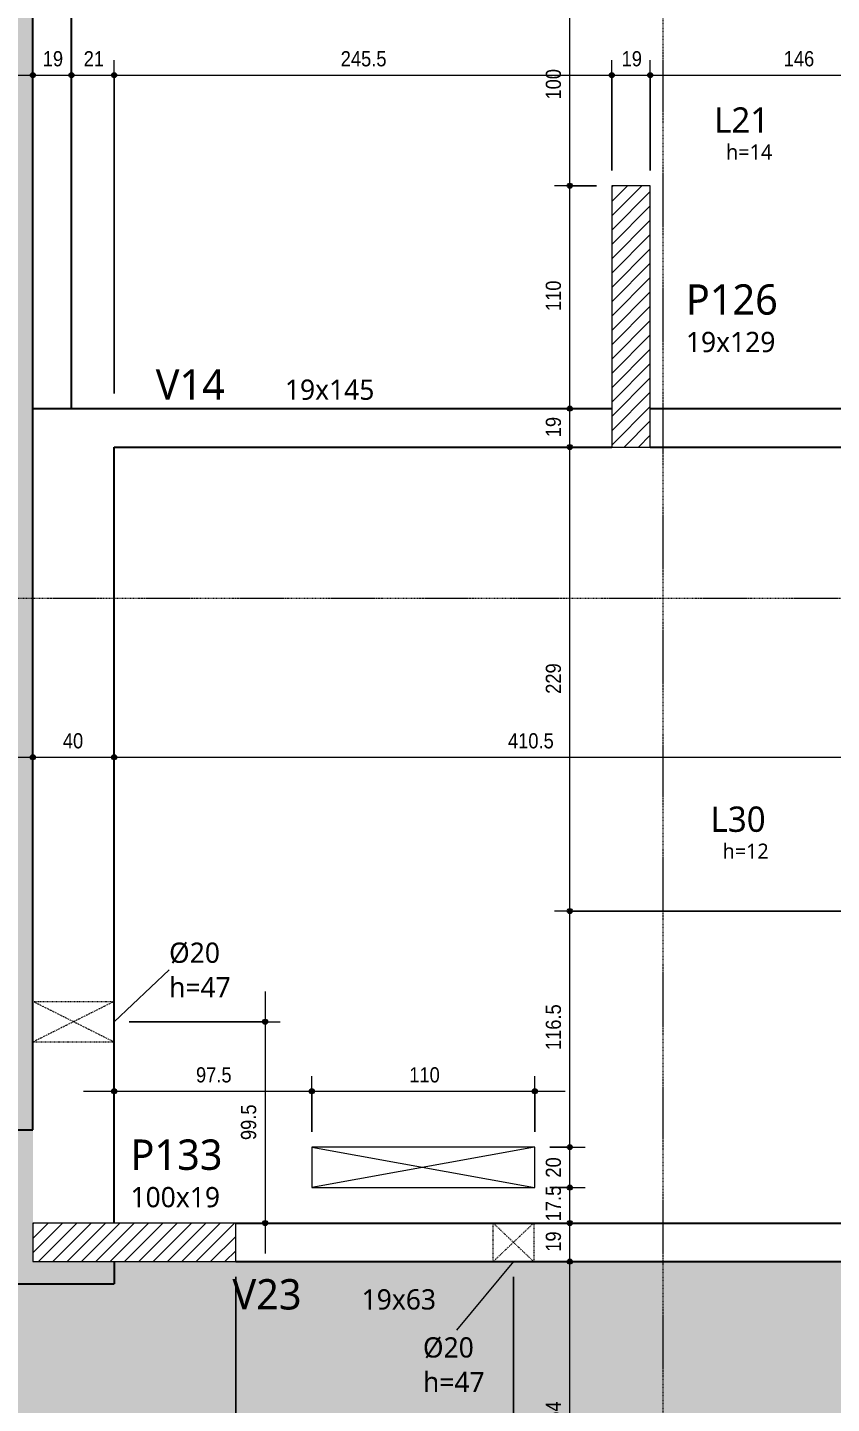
# Model space of a CAD drawing. Header units: centimetres. Extents: x -2136 to 34701, y -1430 to 84208.
# Drawn here: x -964 to -568, y -477 to 202 of the extents above; entities that cross this region are included whole.
import ezdxf

# ---------------------------------------------------------------- set-up
doc = ezdxf.new("R2010")
doc.units = ezdxf.units.CM
doc.linetypes.add('Centro de 6 mm', pattern=[1.32, 0.6, -0.24, 0.24, -0.24])
doc.linetypes.add('Traço', pattern=[0.635, 0.3175, -0.3175])
for name, color, linetype, lineweight in [('A-ANNO-DIMS', 7, 'Continuous', 9), ('A-ANNO-DIMS-50', 7, 'Continuous', 9), ('A-DETL-GENF', 7, 'Continuous', 18), ('A-DETL-THIN', 7, 'Continuous', 18), ('A-FLOR', 7, 'Continuous', 18), ('A-FLOR-IDEN', 7, 'Continuous', 9), ('A-GENM', 7, 'Continuous', 18), ('A-GENM-HDLN', 7, 'Traço', 18), ('A-GENM-IDEN', 7, 'Continuous', 9), ('G-ANNO-SYMB', 7, 'Continuous', 9), ('S-BEAM', 7, 'Continuous', 18), ('S-BEAM-IDEN', 7, 'Continuous', 9), ('S-COLS-IDEN', 7, 'Continuous', 9)]:
    doc.layers.add(name, color=color, linetype=linetype, lineweight=lineweight)
doc.styles.add('Fira Sans_2', font='FiraSans-Regular.ttf', dxfattribs={"width": 0.9, "height": 7.5})
doc.styles.add('Gadugi', font='gadugi.ttf', dxfattribs={"height": 15})
doc.styles.add('Gadugi_1', font='gadugi.ttf', dxfattribs={"height": 10})
doc.styles.add('Gadugi_3', font='gadugi.ttf', dxfattribs={"height": 7.5})
doc.styles.add('Gadugi_4', font='gadugi.ttf', dxfattribs={"height": 12.5})
doc.dimstyles.new('PED_R80_1_5mm_ACIMA_As_ESQ__R00', dxfattribs={"dimscale": 30.48, "dimtxt": 10.229846, "dimasz": 0.328084, "dimexe": 0.246063, "dimexo": 0.246063, "dimgap": 0.049213, "dimtad": 1, "dimdec": 1, "dimrnd": 0.5, "dimdsep": 46, "dimtxsty": 'Fira Sans_2', "dimblk1": 'DOTSMALL', "dimblk2": 'DOTSMALL', "dimsah": 1, "dimcen": 0.09, "dimdle": 0.492126, "dimazin": 0, "dimtfac": 1, "dimtdec": 4, "dimtix": 1, "dimtmove": 0, "dimatfit": 3, "dimfxl": 1, "dimtvp": 1, "dimtolj": 1, "dimtzin": 0, "dimarcsym": 2})
doc.dimstyles.new('PED_R80_1_5mm_ACIMA_As_ESQ__R00_3', dxfattribs={"dimscale": 30.48, "dimtxt": 10.229846, "dimasz": 0.328084, "dimexe": 0.246063, "dimexo": 0.246063, "dimgap": 0.049213, "dimtad": 1, "dimdec": 1, "dimrnd": 0.5, "dimdsep": 46, "dimtxsty": 'Fira Sans_2', "dimblk1": 'DOTSMALL', "dimblk2": 'DOTSMALL', "dimsah": 1, "dimcen": 0.09, "dimdle": 0.492126, "dimazin": 0, "dimtfac": 1, "dimtdec": 4, "dimtix": 1, "dimtmove": 0, "dimatfit": 3, "dimfxl": 1, "dimtvp": 1, "dimtolj": 1, "dimtzin": 0, "dimarcsym": 2})
pattern_1 = [(45, (0, 0), (-3.535534, 3.535534), [])]

# ---------------------------------------------------------------- blocks, each defined once
blk = doc.blocks.new('PED_FURO_CIRCULAR_R04_2020 _INSTÂNCIA_ - FURO CIRC-3730583-PL K 100 - FORMA DO 5º PAVIMENTO')
at = {"layer": 'A-GENM-HDLN'}
for p, q in [((10, -9.5), (-10, 9.5)), ((-10, -9.5), (10, 9.5)), ((-10, -9.5), (-10, 9.5)), ((10, 9.5), (10, -9.5))]:
    blk.add_line(p, q, dxfattribs=at)
blk = doc.blocks.new('PED_FURO_CIRCULAR_R04_2020 _INSTÂNCIA_ - FURO CIRC-3731079-PL K 100 - FORMA DO 5º PAVIMENTO')
at = {"layer": 'A-GENM-HDLN'}
for p, q in [((10, -20), (-10, 20)), ((-10, -20), (10, 20)), ((-10, -20), (-10, 20)), ((10, 20), (10, -20))]:
    blk.add_line(p, q, dxfattribs=at)
blk = doc.blocks.new('DIMBLOCK68-PL K 100 - FORMA DO 5º PAVIMENTO')
at = {"layer": 'A-ANNO-DIMS-50', "true_color": 0x000032}
h = blk.add_hatch(color=178, dxfattribs=at)
edge = h.paths.add_edge_path(flags=0)
edge.add_arc((-696.69, -407.25), 1.25, 0, 360)
h = blk.add_hatch(color=178, dxfattribs=at)
edge = h.paths.add_edge_path(flags=0)
edge.add_arc((-696.69, -561.25), 1.25, 0, 360)
at = {"layer": 'A-ANNO-DIMS-50', "color": 178, "true_color": 0x000032}
for p, q in [((-690.96, -407.25), (-704.19, -407.25)), ((-696.69, -561.25), (-696.69, -407.25)), ((-696.69, -407.25), (-690.96, -407.25)), ((-690.96, -561.25), (-704.19, -561.25)), ((-696.69, -561.25), (-690.96, -561.25))]:
    blk.add_line(p, q, dxfattribs=at)
for centre in [(-696.69, -407.25), (-696.69, -561.25)]:
    blk.add_circle(centre, 1.25, dxfattribs=at)
at = {"layer": 'A-ANNO-DIMS-50', "color": 0, "insert": (-708.57, -491.33), "char_height": 7.5, "width": 16.9973, "attachment_point": 1, "rotation": 90, "line_spacing_factor": 1.049215, "style": 'Fira Sans_2'}
blk.add_mtext('154', dxfattribs=at)
blk = doc.blocks.new('_DotSmall')
at = {"color": 0, "linetype": 'ByBlock', "const_width": 0.5}
blk.add_lwpolyline([(-0.0625, 0, 1), (0.0625, 0, 1)], format="xyb", close=True, dxfattribs=at)
blk = doc.blocks.new('DIMBLOCK69-PL K 100 - FORMA DO 5º PAVIMENTO')
at = {"layer": 'A-ANNO-DIMS-50', "true_color": 0x000032}
h = blk.add_hatch(color=178, dxfattribs=at)
edge = h.paths.add_edge_path(flags=0)
edge.add_arc((-696.69, -388.25), 1.25, 0, 360)
h = blk.add_hatch(color=178, dxfattribs=at)
edge = h.paths.add_edge_path(flags=0)
edge.add_arc((-696.69, -407.25), 1.25, 0, 360)
at = {"layer": 'A-ANNO-DIMS-50', "color": 178, "true_color": 0x000032}
for p, q in [((-690.96, -388.25), (-704.19, -388.25)), ((-696.69, -407.25), (-696.69, -388.25)), ((-696.69, -388.25), (-690.96, -388.25)), ((-690.96, -407.25), (-704.19, -407.25)), ((-696.69, -407.25), (-690.96, -407.25))]:
    blk.add_line(p, q, dxfattribs=at)
for centre in [(-696.69, -388.25), (-696.69, -407.25)]:
    blk.add_circle(centre, 1.25, dxfattribs=at)
at = {"layer": 'A-ANNO-DIMS-50', "color": 0, "insert": (-708.57, -402.41), "char_height": 7.5, "width": 11.1741, "attachment_point": 1, "rotation": 90, "line_spacing_factor": 1.049215, "style": 'Fira Sans_2'}
blk.add_mtext('19', dxfattribs=at)
blk = doc.blocks.new('DIMBLOCK70-PL K 100 - FORMA DO 5º PAVIMENTO')
at = {"layer": 'A-ANNO-DIMS-50', "true_color": 0x000032}
h = blk.add_hatch(color=178, dxfattribs=at)
edge = h.paths.add_edge_path(flags=0)
edge.add_arc((-696.69, -370.77), 1.25, 0, 360)
h = blk.add_hatch(color=178, dxfattribs=at)
edge = h.paths.add_edge_path(flags=0)
edge.add_arc((-696.69, -388.25), 1.25, 0, 360)
at = {"layer": 'A-ANNO-DIMS-50', "color": 178, "true_color": 0x000032}
for p, q in [((-706.51, -370.77), (-689.19, -370.77)), ((-696.69, -370.77), (-706.51, -370.77)), ((-696.69, -388.25), (-696.69, -370.77)), ((-690.96, -388.25), (-704.19, -388.25)), ((-696.69, -388.25), (-690.96, -388.25))]:
    blk.add_line(p, q, dxfattribs=at)
for centre in [(-696.69, -370.77), (-696.69, -388.25)]:
    blk.add_circle(centre, 1.25, dxfattribs=at)
at = {"layer": 'A-ANNO-DIMS-50', "color": 0, "insert": (-708.57, -387.38), "char_height": 7.5, "width": 18.8859, "attachment_point": 1, "rotation": 90, "line_spacing_factor": 1.049215, "style": 'Fira Sans_2'}
blk.add_mtext('17.5', dxfattribs=at)
blk = doc.blocks.new('DIMBLOCK71-PL K 100 - FORMA DO 5º PAVIMENTO')
at = {"layer": 'A-ANNO-DIMS-50', "true_color": 0x000032}
h = blk.add_hatch(color=178, dxfattribs=at)
edge = h.paths.add_edge_path(flags=0)
edge.add_arc((-696.69, -350.77), 1.25, 0, 360)
h = blk.add_hatch(color=178, dxfattribs=at)
edge = h.paths.add_edge_path(flags=0)
edge.add_arc((-696.69, -370.77), 1.25, 0, 360)
at = {"layer": 'A-ANNO-DIMS-50', "color": 178, "true_color": 0x000032}
for p, q in [((-706.51, -350.77), (-689.19, -350.77)), ((-696.69, -350.77), (-706.51, -350.77)), ((-696.69, -370.77), (-696.69, -350.77)), ((-706.51, -370.77), (-689.19, -370.77)), ((-696.69, -370.77), (-706.51, -370.77))]:
    blk.add_line(p, q, dxfattribs=at)
for centre in [(-696.69, -350.77), (-696.69, -370.77)]:
    blk.add_circle(centre, 1.25, dxfattribs=at)
at = {"layer": 'A-ANNO-DIMS-50', "color": 0, "insert": (-708.57, -365.82), "char_height": 7.5, "width": 12.1184, "attachment_point": 1, "rotation": 90, "line_spacing_factor": 1.049215, "style": 'Fira Sans_2'}
blk.add_mtext('20', dxfattribs=at)
blk = doc.blocks.new('DIMBLOCK72-PL K 100 - FORMA DO 5º PAVIMENTO')
at = {"layer": 'A-ANNO-DIMS-50', "true_color": 0x000032}
h = blk.add_hatch(color=178, dxfattribs=at)
edge = h.paths.add_edge_path(flags=0)
edge.add_arc((-696.69, -234.25), 1.25, 0, 360)
h = blk.add_hatch(color=178, dxfattribs=at)
edge = h.paths.add_edge_path(flags=0)
edge.add_arc((-696.69, -350.77), 1.25, 0, 360)
at = {"layer": 'A-ANNO-DIMS-50', "color": 178, "true_color": 0x000032}
for p, q in [((-518.5, -234.25), (-704.19, -234.25)), ((-696.69, -350.77), (-696.69, -234.25)), ((-696.69, -234.25), (-518.5, -234.25)), ((-706.51, -350.77), (-689.19, -350.77)), ((-696.69, -350.77), (-706.51, -350.77))]:
    blk.add_line(p, q, dxfattribs=at)
for centre in [(-696.69, -234.25), (-696.69, -350.77)]:
    blk.add_circle(centre, 1.25, dxfattribs=at)
at = {"layer": 'A-ANNO-DIMS-50', "color": 0, "insert": (-708.57, -302.87), "char_height": 7.5, "width": 24.8664, "attachment_point": 1, "rotation": 90, "line_spacing_factor": 1.049215, "style": 'Fira Sans_2'}
blk.add_mtext('116.5', dxfattribs=at)
blk = doc.blocks.new('DIMBLOCK73-PL K 100 - FORMA DO 5º PAVIMENTO')
at = {"layer": 'A-ANNO-DIMS-50', "true_color": 0x000032}
h = blk.add_hatch(color=178, dxfattribs=at)
edge = h.paths.add_edge_path(flags=0)
edge.add_arc((-696.69, -5.25), 1.25, 0, 360)
h = blk.add_hatch(color=178, dxfattribs=at)
edge = h.paths.add_edge_path(flags=0)
edge.add_arc((-696.69, -234.25), 1.25, 0, 360)
at = {"layer": 'A-ANNO-DIMS-50', "color": 178, "true_color": 0x000032}
for p, q in [((-690.96, -5.25), (-704.19, -5.25)), ((-696.69, -234.25), (-696.69, -5.25)), ((-696.69, -5.25), (-690.96, -5.25)), ((-518.5, -234.25), (-704.19, -234.25)), ((-696.69, -234.25), (-518.5, -234.25))]:
    blk.add_line(p, q, dxfattribs=at)
for centre in [(-696.69, -5.25), (-696.69, -234.25)]:
    blk.add_circle(centre, 1.25, dxfattribs=at)
at = {"layer": 'A-ANNO-DIMS-50', "color": 0, "insert": (-708.57, -127.03), "char_height": 7.5, "width": 17.4694, "attachment_point": 1, "rotation": 90, "line_spacing_factor": 1.049215, "style": 'Fira Sans_2'}
blk.add_mtext('229', dxfattribs=at)
blk = doc.blocks.new('DIMBLOCK74-PL K 100 - FORMA DO 5º PAVIMENTO')
at = {"layer": 'A-ANNO-DIMS-50', "true_color": 0x000032}
h = blk.add_hatch(color=178, dxfattribs=at)
edge = h.paths.add_edge_path(flags=0)
edge.add_arc((-696.69, 13.75), 1.25, 0, 360)
h = blk.add_hatch(color=178, dxfattribs=at)
edge = h.paths.add_edge_path(flags=0)
edge.add_arc((-696.69, -5.25), 1.25, 0, 360)
at = {"layer": 'A-ANNO-DIMS-50', "color": 178, "true_color": 0x000032}
for p, q in [((-690.96, 13.75), (-704.19, 13.75)), ((-696.69, -5.25), (-696.69, 13.75)), ((-696.69, 13.75), (-690.96, 13.75)), ((-690.96, -5.25), (-704.19, -5.25)), ((-696.69, -5.25), (-690.96, -5.25))]:
    blk.add_line(p, q, dxfattribs=at)
for centre in [(-696.69, 13.75), (-696.69, -5.25)]:
    blk.add_circle(centre, 1.25, dxfattribs=at)
at = {"layer": 'A-ANNO-DIMS-50', "color": 0, "insert": (-708.57, -0.41), "char_height": 7.5, "width": 11.1741, "attachment_point": 1, "rotation": 90, "line_spacing_factor": 1.049215, "style": 'Fira Sans_2'}
blk.add_mtext('19', dxfattribs=at)
blk = doc.blocks.new('DIMBLOCK75-PL K 100 - FORMA DO 5º PAVIMENTO')
at = {"layer": 'A-ANNO-DIMS-50', "true_color": 0x000032}
h = blk.add_hatch(color=178, dxfattribs=at)
edge = h.paths.add_edge_path(flags=0)
edge.add_arc((-696.69, 123.75), 1.25, 0, 360)
h = blk.add_hatch(color=178, dxfattribs=at)
edge = h.paths.add_edge_path(flags=0)
edge.add_arc((-696.69, 13.75), 1.25, 0, 360)
at = {"layer": 'A-ANNO-DIMS-50', "color": 178, "true_color": 0x000032}
for p, q in [((-683.5, 123.75), (-704.19, 123.75)), ((-696.69, 13.75), (-696.69, 123.75)), ((-696.69, 123.75), (-683.5, 123.75)), ((-690.96, 13.75), (-704.19, 13.75)), ((-696.69, 13.75), (-690.96, 13.75))]:
    blk.add_line(p, q, dxfattribs=at)
for centre in [(-696.69, 123.75), (-696.69, 13.75)]:
    blk.add_circle(centre, 1.25, dxfattribs=at)
at = {"layer": 'A-ANNO-DIMS-50', "color": 0, "insert": (-708.57, 61.86), "char_height": 7.5, "width": 16.5251, "attachment_point": 1, "rotation": 90, "line_spacing_factor": 1.049215, "style": 'Fira Sans_2'}
blk.add_mtext('110', dxfattribs=at)
blk = doc.blocks.new('DIMBLOCK76-PL K 100 - FORMA DO 5º PAVIMENTO')
at = {"layer": 'A-ANNO-DIMS-50', "true_color": 0x000032}
h = blk.add_hatch(color=178, dxfattribs=at)
edge = h.paths.add_edge_path(flags=0)
edge.add_arc((-696.69, 223.75), 1.25, 0, 360)
h = blk.add_hatch(color=178, dxfattribs=at)
edge = h.paths.add_edge_path(flags=0)
edge.add_arc((-696.69, 123.75), 1.25, 0, 360)
at = {"layer": 'A-ANNO-DIMS-50', "color": 178, "true_color": 0x000032}
for p, q in [((-690.96, 223.75), (-704.19, 223.75)), ((-696.69, 123.75), (-696.69, 223.75)), ((-696.69, 223.75), (-690.96, 223.75)), ((-683.5, 123.75), (-704.19, 123.75)), ((-696.69, 123.75), (-683.5, 123.75))]:
    blk.add_line(p, q, dxfattribs=at)
for centre in [(-696.69, 223.75), (-696.69, 123.75)]:
    blk.add_circle(centre, 1.25, dxfattribs=at)
at = {"layer": 'A-ANNO-DIMS-50', "color": 0, "insert": (-708.57, 166.27), "char_height": 7.5, "width": 17.9416, "attachment_point": 1, "rotation": 90, "line_spacing_factor": 1.049215, "style": 'Fira Sans_2'}
blk.add_mtext('100', dxfattribs=at)
blk = doc.blocks.new('DIMBLOCK325-PL K 100 - FORMA DO 5º PAVIMENTO')
at = {"layer": 'A-ANNO-DIMS-50', "true_color": 0x000032}
h = blk.add_hatch(color=178, dxfattribs=at)
edge = h.paths.add_edge_path(flags=0)
edge.add_arc((-1006.5, -158.35), 1.25, 0, 360)
h = blk.add_hatch(color=178, dxfattribs=at)
edge = h.paths.add_edge_path(flags=0)
edge.add_arc((-961.5, -158.35), 1.25, 0, 360)
at = {"layer": 'A-ANNO-DIMS-50', "color": 178, "true_color": 0x000032}
for p, q in [((-1006.5, -164.09), (-1006.5, -150.85)), ((-961.5, -164.09), (-961.5, -150.85)), ((-1006.5, -158.35), (-961.5, -158.35)), ((-1006.5, -158.35), (-1006.5, -164.09)), ((-961.5, -158.35), (-961.5, -164.09))]:
    blk.add_line(p, q, dxfattribs=at)
for centre in [(-1006.5, -158.35), (-961.5, -158.35)]:
    blk.add_circle(centre, 1.25, dxfattribs=at)
at = {"layer": 'A-ANNO-DIMS-50', "color": 0, "insert": (-988.98, -146.47), "char_height": 7.5, "width": 11.9611, "attachment_point": 1, "line_spacing_factor": 1.049215, "style": 'Fira Sans_2'}
blk.add_mtext('45', dxfattribs=at)
blk = doc.blocks.new('DIMBLOCK326-PL K 100 - FORMA DO 5º PAVIMENTO')
at = {"layer": 'A-ANNO-DIMS-50', "true_color": 0x000032}
h = blk.add_hatch(color=178, dxfattribs=at)
edge = h.paths.add_edge_path(flags=0)
edge.add_arc((-961.5, -158.35), 1.25, 0, 360)
h = blk.add_hatch(color=178, dxfattribs=at)
edge = h.paths.add_edge_path(flags=0)
edge.add_arc((-921.5, -158.35), 1.25, 0, 360)
at = {"layer": 'A-ANNO-DIMS-50', "color": 178, "true_color": 0x000032}
for p, q in [((-961.5, -164.09), (-961.5, -150.85)), ((-921.5, -164.09), (-921.5, -150.85)), ((-961.5, -158.35), (-921.5, -158.35)), ((-961.5, -158.35), (-961.5, -164.09)), ((-921.5, -158.35), (-921.5, -164.09))]:
    blk.add_line(p, q, dxfattribs=at)
for centre in [(-961.5, -158.35), (-921.5, -158.35)]:
    blk.add_circle(centre, 1.25, dxfattribs=at)
at = {"layer": 'A-ANNO-DIMS-50', "color": 0, "insert": (-946.75, -146.47), "char_height": 7.5, "width": 12.5906, "attachment_point": 1, "line_spacing_factor": 1.049215, "style": 'Fira Sans_2'}
blk.add_mtext('40', dxfattribs=at)
blk = doc.blocks.new('DIMBLOCK327-PL K 100 - FORMA DO 5º PAVIMENTO')
at = {"layer": 'A-ANNO-DIMS-50', "true_color": 0x000032}
h = blk.add_hatch(color=178, dxfattribs=at)
edge = h.paths.add_edge_path(flags=0)
edge.add_arc((-921.5, -158.35), 1.25, 0, 360)
h = blk.add_hatch(color=178, dxfattribs=at)
edge = h.paths.add_edge_path(flags=0)
edge.add_arc((-511, -158.35), 1.25, 0, 360)
at = {"layer": 'A-ANNO-DIMS-50', "color": 178, "true_color": 0x000032}
for p, q in [((-921.5, -164.09), (-921.5, -150.85)), ((-511, -164.09), (-511, -150.85)), ((-921.5, -158.35), (-511, -158.35)), ((-921.5, -158.35), (-921.5, -164.09)), ((-511, -158.35), (-511, -164.09))]:
    blk.add_line(p, q, dxfattribs=at)
for centre in [(-921.5, -158.35), (-511, -158.35)]:
    blk.add_circle(centre, 1.25, dxfattribs=at)
at = {"layer": 'A-ANNO-DIMS-50', "color": 0, "insert": (-727.2, -146.47), "char_height": 7.5, "width": 26.2828, "attachment_point": 1, "line_spacing_factor": 1.049215, "style": 'Fira Sans_2'}
blk.add_mtext('410.5', dxfattribs=at)
blk = doc.blocks.new('DIMBLOCK359-PL K 100 - FORMA DO 5º PAVIMENTO')
at = {"layer": 'A-ANNO-DIMS-50', "true_color": 0x000032}
h = blk.add_hatch(color=178, dxfattribs=at)
edge = h.paths.add_edge_path(flags=0)
edge.add_arc((-1006.5, 178.28), 1.25, 0, 360)
h = blk.add_hatch(color=178, dxfattribs=at)
edge = h.paths.add_edge_path(flags=0)
edge.add_arc((-961.5, 178.28), 1.25, 0, 360)
at = {"layer": 'A-ANNO-DIMS-50', "color": 178, "true_color": 0x000032}
for p, q in [((-1006.5, 172.55), (-1006.5, 185.78)), ((-961.5, 172.55), (-961.5, 185.78)), ((-1006.5, 178.28), (-961.5, 178.28)), ((-1006.5, 178.28), (-1006.5, 172.55)), ((-961.5, 178.28), (-961.5, 172.55))]:
    blk.add_line(p, q, dxfattribs=at)
for centre in [(-1006.5, 178.28), (-961.5, 178.28)]:
    blk.add_circle(centre, 1.25, dxfattribs=at)
at = {"layer": 'A-ANNO-DIMS-50', "color": 0, "insert": (-988.98, 190.16), "char_height": 7.5, "width": 11.9611, "attachment_point": 1, "line_spacing_factor": 1.049215, "style": 'Fira Sans_2'}
blk.add_mtext('45', dxfattribs=at)
blk = doc.blocks.new('DIMBLOCK360-PL K 100 - FORMA DO 5º PAVIMENTO')
at = {"layer": 'A-ANNO-DIMS-50', "true_color": 0x000032}
h = blk.add_hatch(color=178, dxfattribs=at)
edge = h.paths.add_edge_path(flags=0)
edge.add_arc((-961.5, 178.28), 1.25, 0, 360)
h = blk.add_hatch(color=178, dxfattribs=at)
edge = h.paths.add_edge_path(flags=0)
edge.add_arc((-942.5, 178.28), 1.25, 0, 360)
at = {"layer": 'A-ANNO-DIMS-50', "color": 178, "true_color": 0x000032}
for p, q in [((-961.5, 172.55), (-961.5, 185.78)), ((-942.5, 172.55), (-942.5, 185.78)), ((-961.5, 178.28), (-942.5, 178.28)), ((-961.5, 178.28), (-961.5, 172.55)), ((-942.5, 178.28), (-942.5, 172.55))]:
    blk.add_line(p, q, dxfattribs=at)
for centre in [(-961.5, 178.28), (-942.5, 178.28)]:
    blk.add_circle(centre, 1.25, dxfattribs=at)
at = {"layer": 'A-ANNO-DIMS-50', "color": 0, "insert": (-956.66, 190.16), "char_height": 7.5, "width": 11.1741, "attachment_point": 1, "line_spacing_factor": 1.049215, "style": 'Fira Sans_2'}
blk.add_mtext('19', dxfattribs=at)
blk = doc.blocks.new('DIMBLOCK361-PL K 100 - FORMA DO 5º PAVIMENTO')
at = {"layer": 'A-ANNO-DIMS-50', "true_color": 0x000032}
h = blk.add_hatch(color=178, dxfattribs=at)
edge = h.paths.add_edge_path(flags=0)
edge.add_arc((-942.5, 178.28), 1.25, 0, 360)
h = blk.add_hatch(color=178, dxfattribs=at)
edge = h.paths.add_edge_path(flags=0)
edge.add_arc((-921.5, 178.28), 1.25, 0, 360)
at = {"layer": 'A-ANNO-DIMS-50', "color": 178, "true_color": 0x000032}
for p, q in [((-942.5, 172.55), (-942.5, 185.78)), ((-921.5, 21.25), (-921.5, 185.78)), ((-942.5, 178.28), (-921.5, 178.28)), ((-942.5, 178.28), (-942.5, 172.55)), ((-921.5, 178.28), (-921.5, 21.25))]:
    blk.add_line(p, q, dxfattribs=at)
for centre in [(-942.5, 178.28), (-921.5, 178.28)]:
    blk.add_circle(centre, 1.25, dxfattribs=at)
at = {"layer": 'A-ANNO-DIMS-50', "color": 0, "insert": (-936.46, 190.16), "char_height": 7.5, "width": 10.702, "attachment_point": 1, "line_spacing_factor": 1.049215, "style": 'Fira Sans_2'}
blk.add_mtext('21', dxfattribs=at)
blk = doc.blocks.new('DIMBLOCK362-PL K 100 - FORMA DO 5º PAVIMENTO')
at = {"layer": 'A-ANNO-DIMS-50', "true_color": 0x000032}
h = blk.add_hatch(color=178, dxfattribs=at)
edge = h.paths.add_edge_path(flags=0)
edge.add_arc((-921.5, 178.28), 1.25, 0, 360)
h = blk.add_hatch(color=178, dxfattribs=at)
edge = h.paths.add_edge_path(flags=0)
edge.add_arc((-676, 178.28), 1.25, 0, 360)
at = {"layer": 'A-ANNO-DIMS-50', "color": 178, "true_color": 0x000032}
for p, q in [((-921.5, 21.25), (-921.5, 185.78)), ((-676, 131.25), (-676, 185.78)), ((-921.5, 178.28), (-676, 178.28)), ((-921.5, 178.28), (-921.5, 21.25)), ((-676, 178.28), (-676, 131.25))]:
    blk.add_line(p, q, dxfattribs=at)
for centre in [(-921.5, 178.28), (-676, 178.28)]:
    blk.add_circle(centre, 1.25, dxfattribs=at)
at = {"layer": 'A-ANNO-DIMS-50', "color": 0, "insert": (-809.7, 190.16), "char_height": 7.5, "width": 26.2828, "attachment_point": 1, "line_spacing_factor": 1.049215, "style": 'Fira Sans_2'}
blk.add_mtext('245.5', dxfattribs=at)
blk = doc.blocks.new('DIMBLOCK363-PL K 100 - FORMA DO 5º PAVIMENTO')
at = {"layer": 'A-ANNO-DIMS-50', "true_color": 0x000032}
h = blk.add_hatch(color=178, dxfattribs=at)
edge = h.paths.add_edge_path(flags=0)
edge.add_arc((-676, 178.28), 1.25, 0, 360)
h = blk.add_hatch(color=178, dxfattribs=at)
edge = h.paths.add_edge_path(flags=0)
edge.add_arc((-657, 178.28), 1.25, 0, 360)
at = {"layer": 'A-ANNO-DIMS-50', "color": 178, "true_color": 0x000032}
for p, q in [((-676, 131.25), (-676, 185.78)), ((-657, 131.25), (-657, 185.78)), ((-676, 178.28), (-657, 178.28)), ((-676, 178.28), (-676, 131.25)), ((-657, 178.28), (-657, 131.25))]:
    blk.add_line(p, q, dxfattribs=at)
for centre in [(-676, 178.28), (-657, 178.28)]:
    blk.add_circle(centre, 1.25, dxfattribs=at)
at = {"layer": 'A-ANNO-DIMS-50', "color": 0, "insert": (-671.16, 190.16), "char_height": 7.5, "width": 11.1741, "attachment_point": 1, "line_spacing_factor": 1.049215, "style": 'Fira Sans_2'}
blk.add_mtext('19', dxfattribs=at)
blk = doc.blocks.new('DIMBLOCK364-PL K 100 - FORMA DO 5º PAVIMENTO')
at = {"layer": 'A-ANNO-DIMS-50', "true_color": 0x000032}
h = blk.add_hatch(color=178, dxfattribs=at)
edge = h.paths.add_edge_path(flags=0)
edge.add_arc((-657, 178.28), 1.25, 0, 360)
h = blk.add_hatch(color=178, dxfattribs=at)
edge = h.paths.add_edge_path(flags=0)
edge.add_arc((-511, 178.28), 1.25, 0, 360)
at = {"layer": 'A-ANNO-DIMS-50', "color": 178, "true_color": 0x000032}
for p, q in [((-657, 131.25), (-657, 185.78)), ((-511, 21.25), (-511, 185.78)), ((-657, 178.28), (-511, 178.28)), ((-657, 178.28), (-657, 131.25)), ((-511, 178.28), (-511, 21.25))]:
    blk.add_line(p, q, dxfattribs=at)
for centre in [(-657, 178.28), (-511, 178.28)]:
    blk.add_circle(centre, 1.25, dxfattribs=at)
at = {"layer": 'A-ANNO-DIMS-50', "color": 0, "insert": (-591.21, 190.16), "char_height": 7.5, "width": 17.312, "attachment_point": 1, "line_spacing_factor": 1.049215, "style": 'Fira Sans_2'}
blk.add_mtext('146', dxfattribs=at)
blk = doc.blocks.new('DIMBLOCK518-PL K 100 - FORMA DO 5º PAVIMENTO')
at = {"layer": 'A-ANNO-DIMS-50', "true_color": 0x000032}
h = blk.add_hatch(color=178, dxfattribs=at)
edge = h.paths.add_edge_path(flags=0)
edge.add_arc((-847.01, -288.89), 1.25, 0, 360)
h = blk.add_hatch(color=178, dxfattribs=at)
edge = h.paths.add_edge_path(flags=0)
edge.add_arc((-847.01, -388.25), 1.25, 0, 360)
at = {"layer": 'A-ANNO-DIMS-50', "color": 178, "true_color": 0x000032}
for p, q in [((-847.01, -273.89), (-847.01, -403.25)), ((-914, -288.89), (-839.51, -288.89)), ((-847.01, -288.89), (-914, -288.89)), ((-852.74, -388.25), (-839.51, -388.25)), ((-847.01, -388.25), (-852.74, -388.25))]:
    blk.add_line(p, q, dxfattribs=at)
for centre in [(-847.01, -288.89), (-847.01, -388.25)]:
    blk.add_circle(centre, 1.25, dxfattribs=at)
at = {"layer": 'A-ANNO-DIMS-50', "color": 0, "insert": (-858.9, -347.29), "char_height": 7.5, "width": 20.9318, "attachment_point": 1, "rotation": 90, "line_spacing_factor": 1.049215, "style": 'Fira Sans_2'}
blk.add_mtext('99.5', dxfattribs=at)
blk = doc.blocks.new('DIMBLOCK519-PL K 100 - FORMA DO 5º PAVIMENTO')
at = {"layer": 'A-ANNO-DIMS-50', "true_color": 0x000032}
h = blk.add_hatch(color=178, dxfattribs=at)
edge = h.paths.add_edge_path(flags=0)
edge.add_arc((-921.5, -323.23), 1.25, 0, 360)
h = blk.add_hatch(color=178, dxfattribs=at)
edge = h.paths.add_edge_path(flags=0)
edge.add_arc((-824.01, -323.23), 1.25, 0, 360)
at = {"layer": 'A-ANNO-DIMS-50', "color": 178, "true_color": 0x000032}
for p, q in [((-921.5, -328.96), (-921.5, -315.73)), ((-824.01, -343.27), (-824.01, -315.73)), ((-936.5, -323.23), (-824.01, -323.23)), ((-921.5, -323.23), (-921.5, -328.96)), ((-824.01, -323.23), (-824.01, -343.27))]:
    blk.add_line(p, q, dxfattribs=at)
for centre in [(-921.5, -323.23), (-824.01, -323.23)]:
    blk.add_circle(centre, 1.25, dxfattribs=at)
at = {"layer": 'A-ANNO-DIMS-50', "color": 0, "insert": (-881.08, -311.34), "char_height": 7.5, "width": 19.9875, "attachment_point": 1, "line_spacing_factor": 1.049215, "style": 'Fira Sans_2'}
blk.add_mtext('97.5', dxfattribs=at)
blk = doc.blocks.new('DIMBLOCK520-PL K 100 - FORMA DO 5º PAVIMENTO')
at = {"layer": 'A-ANNO-DIMS-50', "true_color": 0x000032}
h = blk.add_hatch(color=178, dxfattribs=at)
edge = h.paths.add_edge_path(flags=0)
edge.add_arc((-824.01, -323.23), 1.25, 0, 360)
h = blk.add_hatch(color=178, dxfattribs=at)
edge = h.paths.add_edge_path(flags=0)
edge.add_arc((-714.01, -323.23), 1.25, 0, 360)
at = {"layer": 'A-ANNO-DIMS-50', "color": 178, "true_color": 0x000032}
for p, q in [((-824.01, -343.27), (-824.01, -315.73)), ((-714.01, -343.27), (-714.01, -315.73)), ((-824.01, -323.23), (-699.01, -323.23)), ((-824.01, -323.23), (-824.01, -343.27)), ((-714.01, -323.23), (-714.01, -343.27))]:
    blk.add_line(p, q, dxfattribs=at)
for centre in [(-824.01, -323.23), (-714.01, -323.23)]:
    blk.add_circle(centre, 1.25, dxfattribs=at)
at = {"layer": 'A-ANNO-DIMS-50', "color": 0, "insert": (-775.89, -311.34), "char_height": 7.5, "width": 16.5251, "attachment_point": 1, "line_spacing_factor": 1.049215, "style": 'Fira Sans_2'}
blk.add_mtext('110', dxfattribs=at)
blk = doc.blocks.new('DIMBLOCK521-PL K 100 - FORMA DO 5º PAVIMENTO')
at = {"layer": 'A-ANNO-DIMS-50', "true_color": 0x000032}
h = blk.add_hatch(color=178, dxfattribs=at)
edge = h.paths.add_edge_path(flags=0)
edge.add_arc((-861.5, -517.23), 1.25, 0, 360)
h = blk.add_hatch(color=178, dxfattribs=at)
edge = h.paths.add_edge_path(flags=0)
edge.add_arc((-724.52, -517.23), 1.25, 0, 360)
at = {"layer": 'A-ANNO-DIMS-50', "color": 178, "true_color": 0x000032}
for p, q in [((-861.5, -414.75), (-861.5, -524.73)), ((-861.5, -517.23), (-861.5, -414.75)), ((-724.52, -414.75), (-724.52, -524.73)), ((-724.52, -517.23), (-724.52, -414.75)), ((-876.5, -517.23), (-709.52, -517.23))]:
    blk.add_line(p, q, dxfattribs=at)
for centre in [(-861.5, -517.23), (-724.52, -517.23)]:
    blk.add_circle(centre, 1.25, dxfattribs=at)
at = {"layer": 'A-ANNO-DIMS-50', "color": 0, "insert": (-799.7, -505.35), "char_height": 7.5, "width": 16.053, "attachment_point": 1, "line_spacing_factor": 1.049215, "style": 'Fira Sans_2'}
blk.add_mtext('137', dxfattribs=at)

msp = doc.modelspace()

# ---------------------------------------------------------------- hatches: boundary and pattern name
at = {"layer": 'A-DETL-GENF', "true_color": 0x808080}
h = msp.add_hatch(dxfattribs=at)
h.set_pattern_fill('FP_1', color=8, style=0, pattern_type=2)
h.set_pattern_definition(pattern_1)
h.paths.add_polyline_path([(-657, -5.25), (-657, 123.75), (-676, 123.75), (-676, -5.25)], flags=0)
h = msp.add_hatch(dxfattribs=at)
h.set_pattern_fill('FP_1', color=8, style=0, pattern_type=2)
h.set_pattern_definition(pattern_1)
h.paths.add_polyline_path([(-861.5, -407.25), (-861.5, -388.25), (-961.5, -388.25), (-961.5, -407.25)], flags=0)
at = {"layer": 'A-FLOR', "true_color": 0xfcd5b4}
for points in [[(-975, -342.25), (-961.5, -342.25), (-961.5, 654.75), (-1115.5, 654.75), (-1115.5, -342.25)], [(50.77, -561.25), (1788.5, -561.25), (1788.5, -407.25), (1711.5, -407.25), (1711.5, -413.25), (1276.5, -413.25), (1276.5, -418.25), (943.5, -418.25), (943.5, -407.25), (-921.5, -407.25), (-921.5, -418.25), (-1383.5, -418.25), (-1383.5, -413.25), (-1662, -413.25), (-1662, -407.25), (-1787.5, -407.25), (-1787.5, -561.25), (-145.5, -561.25)]]:
    msp.add_hatch(color=254, dxfattribs=at).paths.add_polyline_path(points, flags=0)
at = {"layer": 'S-BEAM', "true_color": 0xfcd5b4}
msp.add_hatch(color=254, dxfattribs=at).paths.add_polyline_path([(-921.5, -418.25), (-921.5, -407.25), (-961.5, -407.25), (-961.5, -342.25), (-1115.5, -342.25), (-1115.5, -370.75), (-1020.5, -370.75), (-1020.5, -389.75), (-1115.5, -389.75), (-1115.5, -418.25), (-961.5, -418.25)], flags=0)

# ---------------------------------------------------------------- linework, layer by layer
at = {"lineweight": 18}
for p, q in [((-714.04, -350.77), (-823.98, -370.76)), ((-823.98, -350.77), (-714.04, -370.76))]:
    msp.add_line(p, q, dxfattribs=at)
at = {"layer": 'A-DETL-THIN'}
for p, q in [((-676, 123.75), (-676, -5.25)), ((-657, 123.75), (-676, 123.75)), ((-657, -5.25), (-657, 123.75)), ((-676, -5.25), (-657, -5.25)), ((-961.5, -388.25), (-961.5, -407.25)), ((-861.5, -388.25), (-961.5, -388.25)), ((-861.5, -407.25), (-861.5, -388.25)), ((-961.5, -407.25), (-861.5, -407.25))]:
    msp.add_line(p, q, dxfattribs=at)
at = {"layer": 'A-FLOR'}
for p, q in [((-714.01, -350.77), (-824.01, -350.77)), ((-824.01, -350.77), (-824.01, -370.77)), ((-714.01, -370.77), (-714.01, -350.77)), ((-824.01, -370.77), (-714.01, -370.77))]:
    msp.add_line(p, q, dxfattribs=at)
at = {"layer": 'A-GENM-IDEN'}
for p, q in [((-921.5, -288.89), (-894.33, -263.23)), ((-724.52, -407.25), (-752.57, -441.07))]:
    msp.add_line(p, q, dxfattribs=at)
at = {"layer": 'G-ANNO-SYMB', "linetype": 'Centro de 6 mm'}
for p, q in [((-650.73, -1286.69), (-650.73, 1653.28)), ((-1936.58, -79.8), (1941.9, -79.8))]:
    msp.add_line(p, q, dxfattribs=at)
at = {"layer": 'S-BEAM', "lineweight": 25}
for p, q in [((-961.5, 13.75), (-961.5, 371.25)), ((-942.5, 13.75), (-942.5, 371.25)), ((-961.5, 13.75), (-921.5, 13.75)), ((-961.5, -342.25), (-961.5, 13.75)), ((-921.5, 13.75), (-676, 13.75)), ((-657, 13.75), (-511, 13.75)), ((-921.5, -388.25), (-921.5, -5.25)), ((-921.5, -5.25), (-676, -5.25)), ((-657, -5.25), (-511, -5.25)), ((-1115.5, -342.25), (-961.5, -342.25)), ((-861.5, -388.25), (-295, -388.25)), ((-921.5, -407.25), (-921.5, -418.25)), ((-861.5, -407.25), (665, -407.25)), ((-1115.5, -418.25), (-921.5, -418.25))]:
    msp.add_line(p, q, dxfattribs=at)

# ---------------------------------------------------------------- block references
at = {"layer": 'A-GENM', "linetype": 'Traço', "rotation": 89.9999999999999}
msp.add_blockref('PED_FURO_CIRCULAR_R04_2020 _INSTÂNCIA_ - FURO CIRC-3731079-PL K 100 - FORMA DO 5º PAVIMENTO', (-941.5, -288.89), dxfattribs=at)
at = {"layer": 'A-GENM', "linetype": 'Traço'}
msp.add_blockref('PED_FURO_CIRCULAR_R04_2020 _INSTÂNCIA_ - FURO CIRC-3730583-PL K 100 - FORMA DO 5º PAVIMENTO', (-724.52, -397.75), dxfattribs=at)

# ---------------------------------------------------------------- texts
at = {"layer": 'A-FLOR-IDEN', "attachment_point": 1}
for s, insert, char_height, width, style in [('L21', (-625.55, 162.41), 12.5, 33.27, 'Gadugi_4'), ('h=14', (-619.66, 144.12), 7.5, 29.6624, 'Gadugi_3'), ('L30', (-627.27, -182.66), 12.5, 33.27, 'Gadugi_4'), ('h=12', (-621.38, -200.95), 7.5, 29.6624, 'Gadugi_3')]:
    msp.add_mtext(s, dxfattribs=dict(at, insert=insert, char_height=char_height, width=width, style=style))
at = {"layer": 'A-GENM-IDEN', "char_height": 10, "attachment_point": 1, "style": 'Gadugi_1'}
for s, insert, width in [('Ø20', (-894.33, -249.81), 31.2658), ('h=47', (-894.33, -266.88), 39.6835), ('Ø20', (-769.12, -444.63), 31.2658), ('h=47', (-769.12, -461.71), 39.6835)]:
    msp.add_mtext(s, dxfattribs=dict(at, insert=insert, width=width))
at = {"layer": 'S-BEAM-IDEN', "attachment_point": 1}
for s, insert, char_height, width, style in [('V14', (-900.94, 33.1), 15, 44.0928, 'Gadugi'), ('19x145', (-837.23, 28.09), 10, 54.1139, 'Gadugi_1'), ('V23', (-863.09, -415.91), 15, 44.0928, 'Gadugi'), ('19x63', (-799.38, -420.92), 10, 44.8945, 'Gadugi_1')]:
    msp.add_mtext(s, dxfattribs=dict(at, insert=insert, char_height=char_height, width=width, style=style))
at = {"layer": 'S-COLS-IDEN', "attachment_point": 1}
for s, insert, char_height, width, style in [('P126', (-639.45, 75.08), 15, 56.519, 'Gadugi'), ('19x129', (-639.45, 51.61), 10, 54.1139, 'Gadugi_1'), ('P133', (-913.38, -346.99), 15, 56.519, 'Gadugi'), ('100x19', (-913.38, -370.45), 10, 54.1139, 'Gadugi_1')]:
    msp.add_mtext(s, dxfattribs=dict(at, insert=insert, char_height=char_height, width=width, style=style))

# ---------------------------------------------------------------- dimensions: what is measured, and where the dimension line sits
at = {"layer": 'A-ANNO-DIMS', "color": 178, "true_color": 0x000032}
for base, p1, p2, dimstyle, override, picture, middle in [((-696.69, 223.75), (-676, 123.75), (-698.46, 223.75), 'PED_R80_1_5mm_ACIMA_As_ESQ__R00', {"dimpost": '<>', "dimfxl": 102.490418}, 'DIMBLOCK76-PL K 100 - FORMA DO 5º PAVIMENTO', (-702, 173.75)), ((-696.69, 123.75), (-698.46, 13.75), (-676, 123.75), 'PED_R80_1_5mm_ACIMA_As_ESQ__R00', {"dimpost": '<>', "dimfxl": 112.26881}, 'DIMBLOCK75-PL K 100 - FORMA DO 5º PAVIMENTO', (-702, 68.75)), ((-696.69, 13.75), (-698.46, -5.25), (-698.46, 13.75), 'PED_R80_1_5mm_ACIMA_As_ESQ__R00', {"dimpost": '<>', "dimfxl": 19}, 'DIMBLOCK74-PL K 100 - FORMA DO 5º PAVIMENTO', (-702.06, 4.25)), ((-696.69, -5.25), (-511, -234.25), (-698.46, -5.25), 'PED_R80_1_5mm_ACIMA_As_ESQ__R00', {"dimpost": '<>', "dimfxl": 295.940648}, 'DIMBLOCK73-PL K 100 - FORMA DO 5º PAVIMENTO', (-702.06, -119.75)), ((-696.69, -234.25), (-714.01, -350.77), (-511, -234.25), 'PED_R80_1_5mm_ACIMA_As_ESQ__R00', {"dimpost": '<>', "dimfxl": 234.069399}, 'DIMBLOCK72-PL K 100 - FORMA DO 5º PAVIMENTO', (-702, -292.51)), ((-847.01, -388.25), (-921.5, -288.89), (-845.24, -388.25), 'PED_R80_1_5mm_ACIMA_As_ESQ__R00_3', {"dimpost": '<>', "dimfxl": 125.247119}, 'DIMBLOCK518-PL K 100 - FORMA DO 5º PAVIMENTO', (-852.38, -338.57)), ((-696.69, -350.77), (-714.01, -370.77), (-714.01, -350.77), 'PED_R80_1_5mm_ACIMA_As_ESQ__R00', {"dimpost": '<>', "dimfxl": 20}, 'DIMBLOCK71-PL K 100 - FORMA DO 5º PAVIMENTO', (-702, -360.77)), ((-696.69, -370.77), (-698.46, -388.25), (-714.01, -370.77), 'PED_R80_1_5mm_ACIMA_As_ESQ__R00', {"dimpost": '<>', "dimfxl": 23.398443}, 'DIMBLOCK70-PL K 100 - FORMA DO 5º PAVIMENTO', (-702, -379.51)), ((-696.69, -388.25), (-698.46, -407.25), (-698.46, -388.25), 'PED_R80_1_5mm_ACIMA_As_ESQ__R00', {"dimpost": '<>', "dimfxl": 19}, 'DIMBLOCK69-PL K 100 - FORMA DO 5º PAVIMENTO', (-702.06, -397.75)), ((-696.69, -407.25), (-698.46, -561.25), (-698.46, -407.25), 'PED_R80_1_5mm_ACIMA_As_ESQ__R00', {"dimpost": '<>', "dimfxl": 154}, 'DIMBLOCK68-PL K 100 - FORMA DO 5º PAVIMENTO', (-702, -484.25))]:
    dim = msp.add_linear_dim(base=base, p1=p1, p2=p2, angle=90, dimstyle=dimstyle, override=override, dxfattribs=at)
    dim.commit()
    dim.dimension.update_dxf_attribs({"geometry": picture, "text_midpoint": middle})
for base, p1, p2, override, picture, middle in [((-961.5, 178.28), (-1006.5, 180.05), (-961.5, 180.05), {"dimpost": '<>', "dimfxl": 45}, 'DIMBLOCK359-PL K 100 - FORMA DO 5º PAVIMENTO', (-984, 183.59)), ((-942.5, 178.28), (-961.5, 180.05), (-942.5, 180.05), {"dimpost": '<>', "dimfxl": 19}, 'DIMBLOCK360-PL K 100 - FORMA DO 5º PAVIMENTO', (-952, 183.65)), ((-921.5, 178.28), (-942.5, 180.05), (-921.5, 13.75), {"dimpost": '<>', "dimfxl": 167.616324}, 'DIMBLOCK361-PL K 100 - FORMA DO 5º PAVIMENTO', (-932, 183.53)), ((-676, 178.28), (-921.5, 13.75), (-676, 123.75), {"dimpost": '<>', "dimfxl": 269.017213}, 'DIMBLOCK362-PL K 100 - FORMA DO 5º PAVIMENTO', (-798.75, 183.59)), ((-657, 178.28), (-676, 123.75), (-657, 123.75), {"dimpost": '<>', "dimfxl": 19}, 'DIMBLOCK363-PL K 100 - FORMA DO 5º PAVIMENTO', (-666.5, 183.65)), ((-511, 178.28), (-657, 123.75), (-511, 13.75), {"dimpost": '<>', "dimfxl": 182.800438}, 'DIMBLOCK364-PL K 100 - FORMA DO 5º PAVIMENTO', (-584, 183.59)), ((-961.5, -158.35), (-1006.5, -156.59), (-961.5, -156.59), {"dimpost": '<>', "dimfxl": 45}, 'DIMBLOCK325-PL K 100 - FORMA DO 5º PAVIMENTO', (-984, -153.04)), ((-921.5, -158.35), (-961.5, -156.59), (-921.5, -156.59), {"dimpost": '<>', "dimfxl": 40}, 'DIMBLOCK326-PL K 100 - FORMA DO 5º PAVIMENTO', (-941.5, -153.04)), ((-511, -158.35), (-921.5, -156.59), (-511, -156.59), {"dimpost": '<>', "dimfxl": 410.500022}, 'DIMBLOCK327-PL K 100 - FORMA DO 5º PAVIMENTO', (-716.25, -153.04)), ((-824.01, -323.23), (-921.5, -321.46), (-824.01, -350.77), {"dimpost": '<>', "dimfxl": 101.80283}, 'DIMBLOCK519-PL K 100 - FORMA DO 5º PAVIMENTO', (-872.75, -317.86)), ((-714.01, -323.23), (-824.01, -350.77), (-714.01, -350.77), {"dimpost": '<>', "dimfxl": 110}, 'DIMBLOCK520-PL K 100 - FORMA DO 5º PAVIMENTO', (-769.01, -317.91)), ((-724.52, -517.23), (-861.5, -407.25), (-724.52, -407.25), {"dimpost": '<>', "dimfxl": 136.982784}, 'DIMBLOCK521-PL K 100 - FORMA DO 5º PAVIMENTO', (-793.01, -511.92))]:
    dim = msp.add_linear_dim(base=base, p1=p1, p2=p2, dimstyle='PED_R80_1_5mm_ACIMA_As_ESQ__R00_3', override=override, dxfattribs=at)
    dim.commit()
    dim.dimension.update_dxf_attribs({"geometry": picture, "text_midpoint": middle})

doc.saveas('drawing.dxf')
